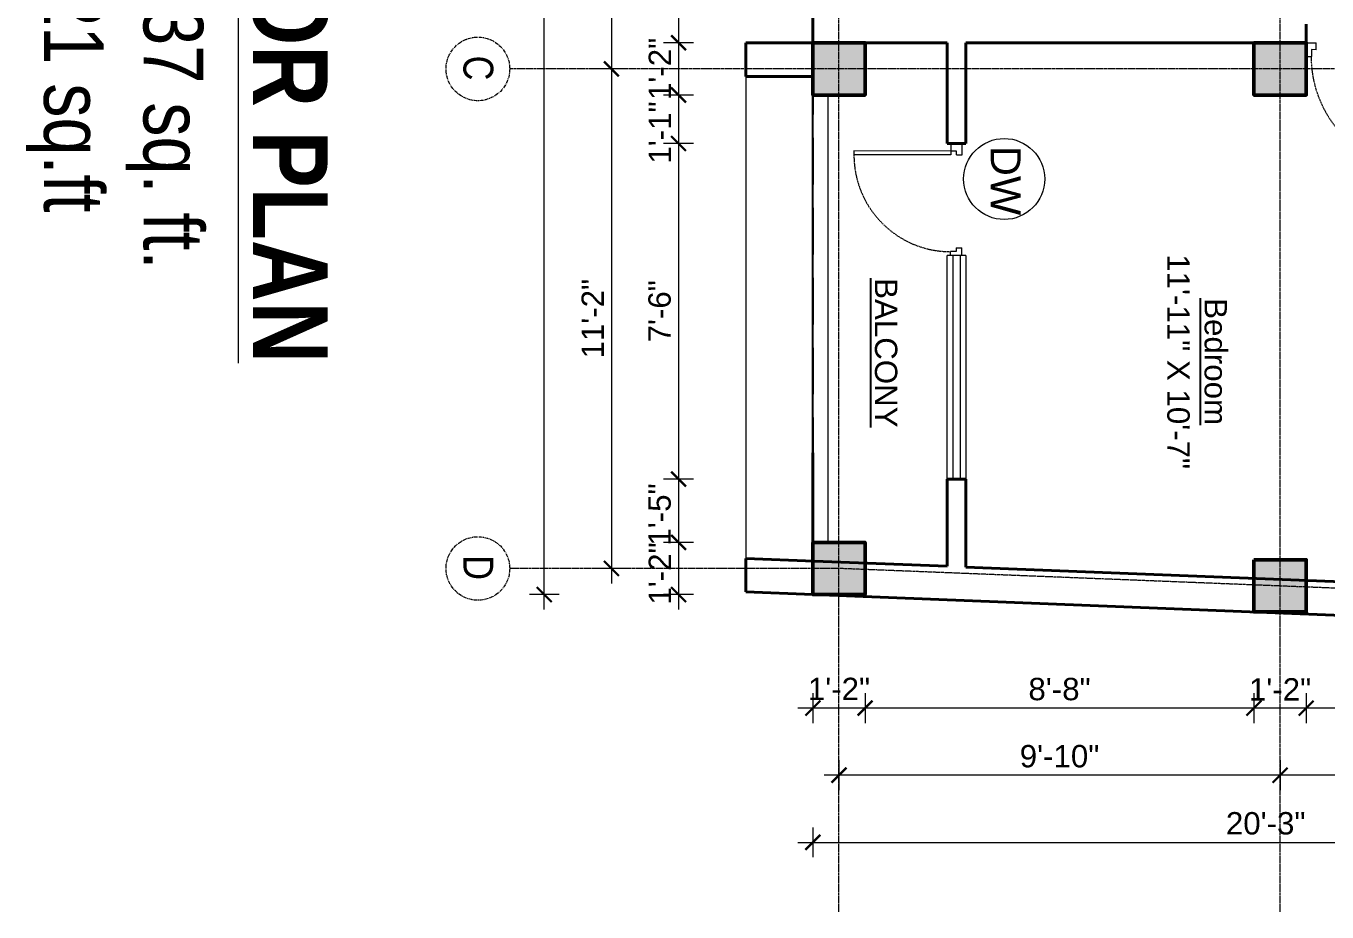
# Model space of a CAD drawing. Header units: inches. Extents: x 136316 to 155547, y -21384 to -17606.
# Drawn here: x 152921.7 to 153270.4, y -19344.8 to -19107.2 of the extents above; entities that cross this region are included whole.
import ezdxf

# ---------------------------------------------------------------- set-up
doc = ezdxf.new("R2010")
doc.units = ezdxf.units.IN
doc.header["$LTSCALE"] = 0.5
doc.header["$MEASUREMENT"] = 0
doc.header["$PDMODE"] = 66
doc.linetypes.add('CENTER', pattern=[2, 1.25, -0.25, 0.25, -0.25])
doc.linetypes.add('HIDDEN', pattern=[0.375, 0.25, -0.125])
for name, color, linetype, lineweight in [('Annotate-Lite.w', 177, 'Continuous', 9), ('Annotations-Bold.w', 177, 'Continuous', 13), ('C-COLUMN', 1, 'Continuous', 50), ('DIM', 4, 'Continuous', 5), ('DIM 1-100', 4, 'Continuous', 13), ('Door-Window.w', 4, 'Continuous', 15), ('PARAPET', 50, 'Continuous', 13), ('TEXT', 220, 'Continuous', 9), ('Text-100.w', 254, 'Continuous', 9), ('Toilet', 7, 'Continuous', 25), ('wall', 1, 'Continuous', 40)]:
    doc.layers.add(name, color=color, linetype=linetype, lineweight=lineweight)
doc.styles.add('ARAIL', font='ARIALN.TTF')
doc.styles.add('arial', font='arial.ttf')
doc.styles.add('arial.', font='arial.ttf')
doc.styles.add('gaurav', font='arial.ttf')
doc.styles.get("Standard").update_dxf_attribs({"font": 'arial.ttf'})
doc.dimstyles.new('1 by 96', dxfattribs={"dimtxt": 6, "dimasz": 4, "dimexe": 4, "dimexo": 4, "dimgap": 2, "dimtad": 1, "dimdec": 0, "dimzin": 0, "dimdsep": 46, "dimlunit": 4, "dimtxsty": 'Standard', "dimblk": 'ARCHTICK', "dimcen": 0, "dimdle": 4, "dimadec": 0, "dimazin": 0, "dimtfac": 1, "dimtdec": 0, "dimtix": 1, "dimtofl": 0, "dimtmove": 1, "dimatfit": 3, "dimldrblk": 'ARCHTICK', "dimfxl": 4, "dimfxlon": 1, "dimtolj": 1, "dimtzin": 0, "dimlwd": -1, "dimlwe": -1, "dimarcsym": 0})

# ---------------------------------------------------------------- blocks, each defined once
blk = doc.blocks.new('3-0')
at = {"ltscale": 3}
for p, q in [((11063.05, 10097.68), (11065.97, 10099.9)), ((11063.05, 10097.68), (11064.53, 10095.73)), ((11065.25, 10097.81), (11066.71, 10098.92)), ((11065.99, 10096.84), (11065.25, 10097.81)), ((11065.97, 10099.9), (11066.71, 10098.92)), ((11065.99, 10096.84), (11064.53, 10095.73)), ((11085.5, 10074.13), (11110.32, 10092.96)), ((11086.24, 10073.15), (11111.05, 10091.97)), ((11111.05, 10091.97), (11110.32, 10092.96)), ((11084.04, 10073.02), (11082.57, 10071.91)), ((11084.04, 10073.02), (11084.78, 10072.04)), ((11084.78, 10072.04), (11086.24, 10073.15)), ((11086.24, 10073.15), (11085.5, 10074.13)), ((11087.72, 10071.2), (11086.24, 10073.15)), ((11082.57, 10071.91), (11084.79, 10068.98)), ((11084.79, 10068.98), (11087.72, 10071.2))]:
    blk.add_line(p, q, dxfattribs=at)
at = {"layer": 'Door-Window.w', "color": 9, "linetype": 'HIDDEN', "lineweight": 18}
blk.add_arc((11085.5, 10074.13), 31.16, 37.1906, 127.1465, dxfattribs=at)
blk = doc.blocks.new('_ArchTick')
at = {"color": 0, "linetype": 'ByBlock', "const_width": 0.15}
blk.add_lwpolyline([(-0.5, -0.5), (0.5, 0.5)], dxfattribs=at)
blk = doc.blocks.new('*D595')
at = {"layer": 'Defpoints', "color": 0, "transparency": 16777216}
for p in [(153264.87, -19264.33), (153361.47, -19268.77), (153264.87, -19290.11)]:
    blk.add_point(p, dxfattribs=at)
at = {"layer": 'DIM 1-100', "color": 0, "transparency": 16777216}
for p, q in [((153264.87, -19286.11), (153264.87, -19294.11)), ((153361.47, -19286.11), (153361.47, -19294.11)), ((153365.47, -19290.11), (153260.87, -19290.11))]:
    blk.add_line(p, q, dxfattribs=at)
at = {"layer": 'DIM 1-100', "color": 0, "transparency": 16777216, "xscale": 4, "yscale": 4, "zscale": 4, "rotation": 180}
blk.add_blockref('_ArchTick', (153264.87, -19290.11), dxfattribs=at)
at = {"layer": 'DIM 1-100', "color": 0, "transparency": 16777216, "xscale": 4, "yscale": 4, "zscale": 4}
blk.add_blockref('_ArchTick', (153361.47, -19290.11), dxfattribs=at)
at = {"layer": 'DIM 1-100', "color": 0, "transparency": 16777216, "insert": (153313.17, -19285.04), "char_height": 6, "attachment_point": 5}
blk.add_mtext('\\A1;8\'-1"', dxfattribs=at)
blk = doc.blocks.new('*D596')
at = {"layer": 'Defpoints', "color": 0, "transparency": 16777216}
for p in [(153250.87, -19264.33), (153264.87, -19264.33), (153250.87, -19290.11)]:
    blk.add_point(p, dxfattribs=at)
at = {"layer": 'DIM 1-100', "color": 0, "transparency": 16777216}
for p, q in [((153250.87, -19286.11), (153250.87, -19294.11)), ((153264.87, -19286.11), (153264.87, -19294.11)), ((153268.87, -19290.11), (153246.87, -19290.11))]:
    blk.add_line(p, q, dxfattribs=at)
at = {"layer": 'DIM 1-100', "color": 0, "transparency": 16777216, "xscale": 4, "yscale": 4, "zscale": 4, "rotation": 180}
blk.add_blockref('_ArchTick', (153250.87, -19290.11), dxfattribs=at)
at = {"layer": 'DIM 1-100', "color": 0, "transparency": 16777216, "xscale": 4, "yscale": 4, "zscale": 4}
blk.add_blockref('_ArchTick', (153264.87, -19290.11), dxfattribs=at)
at = {"layer": 'DIM 1-100', "color": 0, "transparency": 16777216, "insert": (153257.87, -19285.09), "char_height": 6, "attachment_point": 5}
blk.add_mtext('\\A1;1\'-2"', dxfattribs=at)
blk = doc.blocks.new('*D597')
at = {"layer": 'Defpoints', "color": 0, "transparency": 16777216}
for p in [(153146.64, -19259.67), (153250.87, -19264.33), (153146.64, -19290.11)]:
    blk.add_point(p, dxfattribs=at)
at = {"layer": 'DIM 1-100', "color": 0, "transparency": 16777216}
for p, q in [((153146.64, -19286.11), (153146.64, -19294.11)), ((153250.87, -19286.11), (153250.87, -19294.11)), ((153254.87, -19290.11), (153142.64, -19290.11))]:
    blk.add_line(p, q, dxfattribs=at)
at = {"layer": 'DIM 1-100', "color": 0, "transparency": 16777216, "xscale": 4, "yscale": 4, "zscale": 4, "rotation": 180}
blk.add_blockref('_ArchTick', (153146.64, -19290.11), dxfattribs=at)
at = {"layer": 'DIM 1-100', "color": 0, "transparency": 16777216, "xscale": 4, "yscale": 4, "zscale": 4}
blk.add_blockref('_ArchTick', (153250.87, -19290.11), dxfattribs=at)
at = {"layer": 'DIM 1-100', "color": 0, "transparency": 16777216, "insert": (153198.76, -19285.04), "char_height": 6, "attachment_point": 5}
blk.add_mtext('\\A1;8\'-8"', dxfattribs=at)
blk = doc.blocks.new('*D598')
at = {"layer": 'Defpoints', "color": 0, "transparency": 16777216}
for p in [(153132.64, -19259.67), (153146.64, -19259.67), (153132.64, -19290.11)]:
    blk.add_point(p, dxfattribs=at)
at = {"layer": 'DIM 1-100', "color": 0, "transparency": 16777216}
for p, q in [((153132.64, -19286.11), (153132.64, -19294.11)), ((153146.64, -19286.11), (153146.64, -19294.11)), ((153150.64, -19290.11), (153128.64, -19290.11))]:
    blk.add_line(p, q, dxfattribs=at)
at = {"layer": 'DIM 1-100', "color": 0, "transparency": 16777216, "xscale": 4, "yscale": 4, "zscale": 4, "rotation": 180}
blk.add_blockref('_ArchTick', (153132.64, -19290.11), dxfattribs=at)
at = {"layer": 'DIM 1-100', "color": 0, "transparency": 16777216, "xscale": 4, "yscale": 4, "zscale": 4}
blk.add_blockref('_ArchTick', (153146.64, -19290.11), dxfattribs=at)
at = {"layer": 'DIM 1-100', "color": 0, "transparency": 16777216, "insert": (153139.64, -19284.97), "char_height": 6, "attachment_point": 5}
blk.add_mtext('\\A1;1\'-2"', dxfattribs=at)
blk = doc.blocks.new('*D599')
at = {"layer": 'Defpoints', "color": 0, "transparency": 16777216}
for p in [(153257.87, -19264.6), (153368.47, -19268.77), (153257.87, -19308.11)]:
    blk.add_point(p, dxfattribs=at)
at = {"layer": 'DIM 1-100', "color": 0, "transparency": 16777216}
for p, q in [((153257.87, -19304.11), (153257.87, -19312.11)), ((153368.47, -19304.11), (153368.47, -19312.11)), ((153372.47, -19308.11), (153253.87, -19308.11))]:
    blk.add_line(p, q, dxfattribs=at)
at = {"layer": 'DIM 1-100', "color": 0, "transparency": 16777216, "xscale": 4, "yscale": 4, "zscale": 4, "rotation": 180}
blk.add_blockref('_ArchTick', (153257.87, -19308.11), dxfattribs=at)
at = {"layer": 'DIM 1-100', "color": 0, "transparency": 16777216, "xscale": 4, "yscale": 4, "zscale": 4}
blk.add_blockref('_ArchTick', (153368.47, -19308.11), dxfattribs=at)
at = {"layer": 'DIM 1-100', "color": 0, "transparency": 16777216, "insert": (153313.17, -19303.04), "char_height": 6, "attachment_point": 5}
blk.add_mtext('\\A1;9\'-3"', dxfattribs=at)
blk = doc.blocks.new('*D600')
at = {"layer": 'Defpoints', "color": 0, "transparency": 16777216}
for p in [(153139.64, -19259.94), (153257.87, -19264.6), (153139.64, -19308.11)]:
    blk.add_point(p, dxfattribs=at)
at = {"layer": 'DIM 1-100', "color": 0, "transparency": 16777216}
for p, q in [((153139.64, -19304.11), (153139.64, -19312.11)), ((153257.87, -19304.11), (153257.87, -19312.11)), ((153261.87, -19308.11), (153135.64, -19308.11))]:
    blk.add_line(p, q, dxfattribs=at)
at = {"layer": 'DIM 1-100', "color": 0, "transparency": 16777216, "xscale": 4, "yscale": 4, "zscale": 4, "rotation": 180}
blk.add_blockref('_ArchTick', (153139.64, -19308.11), dxfattribs=at)
at = {"layer": 'DIM 1-100', "color": 0, "transparency": 16777216, "xscale": 4, "yscale": 4, "zscale": 4}
blk.add_blockref('_ArchTick', (153257.87, -19308.11), dxfattribs=at)
at = {"layer": 'DIM 1-100', "color": 0, "transparency": 16777216, "insert": (153198.76, -19303.04), "char_height": 6, "attachment_point": 5}
blk.add_mtext('\\A1;9\'-10"', dxfattribs=at)
blk = doc.blocks.new('*D601')
at = {"layer": 'Defpoints', "color": 0, "transparency": 16777216}
for p in [(153132.64, -19259.67), (153375.4, -19269.24), (153375.4, -19326.11)]:
    blk.add_point(p, dxfattribs=at)
at = {"layer": 'DIM 1-100', "color": 0, "transparency": 16777216}
for p, q in [((153132.64, -19322.11), (153132.64, -19330.11)), ((153375.4, -19322.11), (153375.4, -19330.11)), ((153128.64, -19326.11), (153379.4, -19326.11))]:
    blk.add_line(p, q, dxfattribs=at)
at = {"layer": 'DIM 1-100', "color": 0, "transparency": 16777216, "xscale": 4, "yscale": 4, "zscale": 4, "rotation": 180}
blk.add_blockref('_ArchTick', (153132.64, -19326.11), dxfattribs=at)
at = {"layer": 'DIM 1-100', "color": 0, "transparency": 16777216, "xscale": 4, "yscale": 4, "zscale": 4}
blk.add_blockref('_ArchTick', (153375.4, -19326.11), dxfattribs=at)
at = {"layer": 'DIM 1-100', "color": 0, "transparency": 16777216, "insert": (153254.02, -19321.04), "char_height": 6, "attachment_point": 5}
blk.add_mtext('\\A1;20\'-3"', dxfattribs=at)
blk = doc.blocks.new('*D677')
at = {"layer": 'Defpoints', "color": 0, "transparency": 16777216}
for p in [(153132.64, -19062.21), (153096.64, -19111.71), (153132.64, -19111.71)]:
    blk.add_point(p, dxfattribs=at)
at = {"layer": 'DIM 1-100', "color": 0, "transparency": 16777216}
for p, q in [((153096.64, -19058.21), (153096.64, -19115.71)), ((153100.64, -19062.21), (153092.64, -19062.21)), ((153100.64, -19111.71), (153092.64, -19111.71))]:
    blk.add_line(p, q, dxfattribs=at)
at = {"layer": 'DIM 1-100', "color": 0, "transparency": 16777216, "xscale": 4, "yscale": 4, "zscale": 4}
for p, rotation in [((153096.64, -19062.21), 90), ((153096.64, -19111.71), 270)]:
    blk.add_blockref('_ArchTick', p, dxfattribs=dict(at, rotation=rotation))
at = {"layer": 'DIM 1-100', "color": 0, "transparency": 16777216, "insert": (153091.63, -19086.96), "char_height": 6, "attachment_point": 5, "rotation": 90}
blk.add_mtext('\\A1;4\'-2"', dxfattribs=at)
blk = doc.blocks.new('*D678')
at = {"layer": 'Defpoints', "color": 0, "transparency": 16777216}
for p in [(153132.64, -19111.71), (153096.64, -19125.71), (153132.64, -19125.71)]:
    blk.add_point(p, dxfattribs=at)
at = {"layer": 'DIM 1-100', "color": 0, "transparency": 16777216}
for p, q in [((153096.64, -19107.71), (153096.64, -19129.71)), ((153100.64, -19111.71), (153092.64, -19111.71)), ((153100.64, -19125.71), (153092.64, -19125.71))]:
    blk.add_line(p, q, dxfattribs=at)
at = {"layer": 'DIM 1-100', "color": 0, "transparency": 16777216, "xscale": 4, "yscale": 4, "zscale": 4}
for p, rotation in [((153096.64, -19111.71), 90), ((153096.64, -19125.71), 270)]:
    blk.add_blockref('_ArchTick', p, dxfattribs=dict(at, rotation=rotation))
at = {"layer": 'DIM 1-100', "color": 0, "transparency": 16777216, "insert": (153091.63, -19118.71), "char_height": 6, "attachment_point": 5, "rotation": 90}
blk.add_mtext('\\A1;1\'-2"', dxfattribs=at)
blk = doc.blocks.new('*D679')
at = {"layer": 'Defpoints', "color": 0, "transparency": 16777216}
for p in [(153132.64, -19125.71), (153096.64, -19138.71), (153168.64, -19138.71)]:
    blk.add_point(p, dxfattribs=at)
at = {"layer": 'DIM 1-100', "color": 0, "transparency": 16777216}
for p, q in [((153096.64, -19121.71), (153096.64, -19142.71)), ((153100.64, -19125.71), (153092.64, -19125.71)), ((153100.64, -19138.71), (153092.64, -19138.71))]:
    blk.add_line(p, q, dxfattribs=at)
at = {"layer": 'DIM 1-100', "color": 0, "transparency": 16777216, "xscale": 4, "yscale": 4, "zscale": 4}
for p, rotation in [((153096.64, -19125.71), 90), ((153096.64, -19138.71), 270)]:
    blk.add_blockref('_ArchTick', p, dxfattribs=dict(at, rotation=rotation))
at = {"layer": 'DIM 1-100', "color": 0, "transparency": 16777216, "insert": (153091.63, -19135.76), "char_height": 6, "attachment_point": 5, "rotation": 90}
blk.add_mtext('\\A1;1\'-1"', dxfattribs=at)
blk = doc.blocks.new('*D705')
at = {"layer": 'Defpoints', "color": 0, "transparency": 16777216}
for p in [(153168.64, -19138.71), (153096.64, -19228.71), (153168.64, -19228.71)]:
    blk.add_point(p, dxfattribs=at)
at = {"layer": 'DIM 1-100', "color": 0, "transparency": 16777216}
for p, q in [((153096.64, -19134.71), (153096.64, -19232.71)), ((153100.64, -19138.71), (153092.64, -19138.71)), ((153100.64, -19228.71), (153092.64, -19228.71))]:
    blk.add_line(p, q, dxfattribs=at)
at = {"layer": 'DIM 1-100', "color": 0, "transparency": 16777216, "xscale": 4, "yscale": 4, "zscale": 4}
for p, rotation in [((153096.64, -19138.71), 90), ((153096.64, -19228.71), 270)]:
    blk.add_blockref('_ArchTick', p, dxfattribs=dict(at, rotation=rotation))
at = {"layer": 'DIM 1-100', "color": 0, "transparency": 16777216, "insert": (153091.58, -19183.71), "char_height": 6, "attachment_point": 5, "rotation": 90}
blk.add_mtext('\\A1;7\'-6"', dxfattribs=at)
blk = doc.blocks.new('*D706')
at = {"layer": 'Defpoints', "color": 0, "transparency": 16777216}
for p in [(153168.64, -19228.71), (153096.64, -19245.67), (153132.64, -19245.67)]:
    blk.add_point(p, dxfattribs=at)
at = {"layer": 'DIM 1-100', "color": 0, "transparency": 16777216}
for p, q in [((153096.64, -19224.71), (153096.64, -19249.67)), ((153100.64, -19228.71), (153092.64, -19228.71)), ((153100.64, -19245.67), (153092.64, -19245.67))]:
    blk.add_line(p, q, dxfattribs=at)
at = {"layer": 'DIM 1-100', "color": 0, "transparency": 16777216, "xscale": 4, "yscale": 4, "zscale": 4}
for p, rotation in [((153096.64, -19228.71), 90), ((153096.64, -19245.67), 270)]:
    blk.add_blockref('_ArchTick', p, dxfattribs=dict(at, rotation=rotation))
at = {"layer": 'DIM 1-100', "color": 0, "transparency": 16777216, "insert": (153091.58, -19238.19), "char_height": 6, "attachment_point": 5, "rotation": 90}
blk.add_mtext('\\A1;1\'-5"', dxfattribs=at)
blk = doc.blocks.new('*D707')
at = {"layer": 'Defpoints', "color": 0, "transparency": 16777216}
for p in [(153132.64, -19245.67), (153096.64, -19259.67), (153132.64, -19259.67)]:
    blk.add_point(p, dxfattribs=at)
at = {"layer": 'DIM 1-100', "color": 0, "transparency": 16777216}
for p, q in [((153096.64, -19241.67), (153096.64, -19263.67)), ((153100.64, -19245.67), (153092.64, -19245.67)), ((153100.64, -19259.67), (153092.64, -19259.67))]:
    blk.add_line(p, q, dxfattribs=at)
at = {"layer": 'DIM 1-100', "color": 0, "transparency": 16777216, "xscale": 4, "yscale": 4, "zscale": 4}
for p, rotation in [((153096.64, -19245.67), 90), ((153096.64, -19259.67), 270)]:
    blk.add_blockref('_ArchTick', p, dxfattribs=dict(at, rotation=rotation))
at = {"layer": 'DIM 1-100', "color": 0, "transparency": 16777216, "insert": (153091.63, -19254.01), "char_height": 6, "attachment_point": 5, "rotation": 90}
blk.add_mtext('\\A1;1\'-2"', dxfattribs=at)
blk = doc.blocks.new('*D710')
at = {"layer": 'Defpoints', "color": 0, "transparency": 16777216}
for p in [(153132.64, -19001.21), (153078.64, -19118.71), (153132.64, -19118.71)]:
    blk.add_point(p, dxfattribs=at)
at = {"layer": 'DIM 1-100', "color": 0, "transparency": 16777216}
for p, q in [((153078.64, -18997.21), (153078.64, -19122.71)), ((153082.64, -19001.21), (153074.64, -19001.21)), ((153082.64, -19118.71), (153074.64, -19118.71))]:
    blk.add_line(p, q, dxfattribs=at)
at = {"layer": 'DIM 1-100', "color": 0, "transparency": 16777216, "xscale": 4, "yscale": 4, "zscale": 4}
for p, rotation in [((153078.64, -19001.21), 90), ((153078.64, -19118.71), 270)]:
    blk.add_blockref('_ArchTick', p, dxfattribs=dict(at, rotation=rotation))
at = {"layer": 'DIM 1-100', "color": 0, "transparency": 16777216, "insert": (153073.58, -19059.96), "char_height": 6, "attachment_point": 5, "rotation": 90}
blk.add_mtext('\\A1;9\'-10"', dxfattribs=at)
blk = doc.blocks.new('*D711')
at = {"layer": 'Defpoints', "color": 0, "transparency": 16777216}
for p in [(153132.64, -19118.71), (153078.64, -19252.67), (153132.64, -19252.67)]:
    blk.add_point(p, dxfattribs=at)
at = {"layer": 'DIM 1-100', "color": 0, "transparency": 16777216}
for p, q in [((153078.64, -19114.71), (153078.64, -19256.67)), ((153082.64, -19118.71), (153074.64, -19118.71)), ((153082.64, -19252.67), (153074.64, -19252.67))]:
    blk.add_line(p, q, dxfattribs=at)
at = {"layer": 'DIM 1-100', "color": 0, "transparency": 16777216, "xscale": 4, "yscale": 4, "zscale": 4}
for p, rotation in [((153078.64, -19118.71), 90), ((153078.64, -19252.67), 270)]:
    blk.add_blockref('_ArchTick', p, dxfattribs=dict(at, rotation=rotation))
at = {"layer": 'DIM 1-100', "color": 0, "transparency": 16777216, "insert": (153073.63, -19185.69), "char_height": 6, "attachment_point": 5, "rotation": 90}
blk.add_mtext('\\A1;11\'-2"', dxfattribs=at)
blk = doc.blocks.new('*D636')
at = {"layer": 'Defpoints', "color": 0, "transparency": 16777216}
for p in [(153060.64, -18867.56), (153132.64, -18867.56), (153132.64, -19259.67)]:
    blk.add_point(p, dxfattribs=at)
at = {"layer": 'DIM 1-100', "color": 0, "transparency": 16777216}
for p, q in [((153060.64, -19263.67), (153060.64, -18863.56)), ((153064.64, -18867.56), (153056.64, -18867.56)), ((153064.64, -19259.67), (153056.64, -19259.67))]:
    blk.add_line(p, q, dxfattribs=at)
at = {"layer": 'DIM 1-100', "color": 0, "transparency": 16777216, "xscale": 4, "yscale": 4, "zscale": 4}
for p, rotation in [((153060.64, -18867.56), 90), ((153060.64, -19259.67), 270)]:
    blk.add_blockref('_ArchTick', p, dxfattribs=dict(at, rotation=rotation))
at = {"layer": 'DIM 1-100', "color": 0, "transparency": 16777216, "insert": (153055.57, -19063.61), "char_height": 6, "attachment_point": 5, "rotation": 90}
blk.add_mtext('\\A1;32\'-8"', dxfattribs=at)

msp = doc.modelspace()

# ---------------------------------------------------------------- hatches: boundary and pattern name
at = {"layer": 'C-COLUMN'}
h = msp.add_hatch(color=256, dxfattribs=at)
h.dxf.hatch_style = 1
h.paths.add_polyline_path([(153146.64, -19125.71), (153146.64, -19111.71), (153132.64, -19111.71), (153132.64, -19125.71)])
h = msp.add_hatch(color=256, dxfattribs=at)
h.dxf.hatch_style = 1
h.paths.add_polyline_path([(153264.87, -19125.71), (153264.87, -19111.71), (153250.87, -19111.71), (153250.87, -19125.71)])
h = msp.add_hatch(color=256, dxfattribs=at)
h.dxf.hatch_style = 1
h.paths.add_polyline_path([(153146.64, -19259.67), (153146.64, -19245.67), (153132.64, -19245.67), (153132.64, -19259.67)])
h = msp.add_hatch(color=256, dxfattribs=at)
h.dxf.hatch_style = 1
h.paths.add_polyline_path([(153264.87, -19264.33), (153264.87, -19250.33), (153250.87, -19250.33), (153250.87, -19264.33)])

# ---------------------------------------------------------------- linework, layer by layer
at = {"layer": 'Annotate-Lite.w', "ltscale": 0.005}
msp.add_circle((153183.92, -19148.23), 10.86, dxfattribs=at)
at = {"layer": 'Annotations-Bold.w', "linetype": 'CENTER', "ltscale": 0.3}
for p, q in [((153139.64, -19344.78), (153139.64, -18784.56)), ((153257.87, -19344.78), (153257.87, -18784.56)), ((153498.12, -19118.71), (153051.37, -19118.71))]:
    msp.add_line(p, q, dxfattribs=at)
msp.add_lwpolyline([(153498.12, -19261.77), (153368.47, -19261.77), (153139.64, -19252.67), (153051.37, -19252.67)], dxfattribs=at)
at = {"layer": 'Annotations-Bold.w', "linetype": 'CENTER', "ltscale": 1.5}
for centre in [(153042.84, -19118.71), (153042.84, -19252.67)]:
    msp.add_circle(centre, 8.53, dxfattribs=at)
at = {"layer": 'C-COLUMN'}
for points in [[(153132.64, -19111.71), (153132.64, -19125.71), (153146.64, -19125.71), (153146.64, -19111.71)], [(153250.87, -19111.71), (153250.87, -19125.71), (153264.87, -19125.71), (153264.87, -19111.71)], [(153132.64, -19245.67), (153132.64, -19259.67), (153146.64, -19259.67), (153146.64, -19245.67)], [(153250.87, -19250.33), (153250.87, -19264.33), (153264.87, -19264.33), (153264.87, -19250.33)]]:
    msp.add_lwpolyline(points, close=True, dxfattribs=at)
at = {"layer": 'Defpoints'}
msp.add_lwpolyline([(153375.4, -19269.24), (153132.64, -19259.67), (153132.64, -18867.56), (153436.04, -18867.67), (153375.4, -19269.24)], dxfattribs=at)
at = {"layer": 'DIM'}
for p, q in [((153168.64, -19228.71), (153168.64, -19168.71)), ((153173.64, -19168.71), (153168.64, -19168.71)), ((153170.14, -19168.71), (153170.14, -19228.71)), ((153172.14, -19168.71), (153172.14, -19228.71)), ((153173.64, -19168.71), (153173.64, -19228.71))]:
    msp.add_line(p, q, dxfattribs=at)
at = {"layer": 'PARAPET', "ltscale": 100}
for p, q in [((153114.64, -19120.71), (153114.64, -19249.95)), ((153132.64, -19125.71), (153132.64, -19259.67)), ((153136.64, -19125.71), (153136.64, -19245.67)), ((153132.64, -19259.67), (153114.64, -19258.96))]:
    msp.add_line(p, q, dxfattribs=at)
at = {"layer": 'Toilet', "linetype": 'HIDDEN', "ltscale": 100}
msp.add_line((153132.64, -19062.21), (153132.64, -19259.67), dxfattribs=at)
at = {"layer": 'Toilet'}
msp.add_line((153132.64, -19259.67), (153375.4, -19269.24), dxfattribs=at)
at = {"layer": 'wall'}
for p, q in [((153132.64, -19062.21), (153132.64, -19111.71)), ((153264.87, -19111.71), (153264.87, -19106.71)), ((153132.64, -19111.71), (153114.64, -19111.71)), ((153114.64, -19111.71), (153114.64, -19120.71)), ((153141.64, -19111.71), (153168.64, -19111.71)), ((153168.64, -19138.71), (153168.64, -19111.71)), ((153173.64, -19111.71), (153259.87, -19111.71)), ((153173.64, -19138.71), (153173.64, -19111.71)), ((153132.64, -19120.71), (153114.64, -19120.71)), ((153173.64, -19138.71), (153168.64, -19138.71)), ((153173.64, -19138.71), (153168.64, -19138.71)), ((153132.64, -19221.69), (153132.64, -19259.67)), ((153168.64, -19228.71), (153173.64, -19228.71)), ((153168.64, -19228.71), (153168.64, -19252.08)), ((153173.64, -19228.71), (153173.64, -19252.28)), ((153132.99, -19250.67), (153114.64, -19249.95)), ((153114.64, -19249.95), (153114.64, -19258.96)), ((153132.99, -19250.67), (153168.64, -19252.08)), ((153173.64, -19252.28), (153300.87, -19257.29)), ((153132.64, -19259.67), (153114.64, -19258.96)), ((153132.64, -19259.67), (153375.4, -19269.24))]:
    msp.add_line(p, q, dxfattribs=at)

# ---------------------------------------------------------------- block references
at = {"layer": 'Door-Window.w', "linetype": 'ByBlock'}
for p, xscale, yscale, zscale, rotation in [((154612.3, -4300.26), -0.9929335375360638, 0.9929335375360642, 0.9929335375360642, 127.190858839614), ((165602.23, -18054.8), 0.8331589850765497, 0.8331589850765497, 0.8331589850765497, 142.7330628613127)]:
    msp.add_blockref('3-0', p, dxfattribs=dict(at, xscale=xscale, yscale=yscale, zscale=zscale, rotation=rotation))

# ---------------------------------------------------------------- texts
at = {"layer": 'Annotate-Lite.w', "ltscale": 0.005, "insert": (153188.32, -19139.34), "char_height": 8, "attachment_point": 1, "rotation": 270, "style": 'gaurav'}
msp.add_mtext_dynamic_manual_height_columns('DW', width=8, gutter_width=100, heights=[0], dxfattribs=at)
at = {"layer": 'Annotations-Bold.w', "linetype": 'CENTER', "ltscale": 1.5, "char_height": 8, "attachment_point": 1, "rotation": 270, "style": 'ARAIL'}
for s, insert in [('C', (153046.97, -19115.17)), ('D', (153046.97, -19249.13))]:
    msp.add_mtext_dynamic_manual_height_columns(s, width=6.5393, gutter_width=100, heights=[0], dxfattribs=dict(at, insert=insert))
at = {"layer": 'TEXT', "lineweight": -2, "char_height": 6, "width": 127.5059, "attachment_point": 5, "rotation": 270, "style": 'arial.'}
for s, insert in [('{\\LBedroom\\P}11\'-11" X 10\'-7"', (153235.6, -19197.21)), ('{\\LBALCONY}', (153152.23, -19194.85))]:
    msp.add_mtext(s, dxfattribs=dict(at, insert=insert))
at = {"layer": 'Text-100.w', "insert": (153002.56, -19086.91), "char_height": 20, "width": 569.1024, "attachment_point": 2, "rotation": 270, "style": 'arial'}
msp.add_mtext('\\A1;{\\fArial Narrow|b1|i0|c0|p34;\\LFIRST FLOOR PLAN\\P\\fArial Narrow|b0|i0|c0|p34;\\H0.8x;\\lAREA : 721.37 sq. ft.\\PVOID: 32.21 sq.ft}', dxfattribs=at)

# ---------------------------------------------------------------- dimensions: what is measured, and where the dimension line sits
at = {"layer": 'DIM 1-100'}
for base, p1, p2, picture, middle in [((153060.64, -18867.56), (153132.64, -19259.67), (153132.64, -18867.56), '*D636', (153055.57, -19063.61)), ((153078.63988395, -19118.70826702), (153132.63988395, -19001.20826702), (153132.63988395, -19118.70826702), '*D710', (153073.57644602, -19059.95826702)), ((153096.63988395, -19111.70826702), (153132.63988395, -19062.20826702), (153132.63988395, -19111.70826702), '*D677', (153091.62760564, -19086.95826702)), ((153078.64, -19252.67), (153132.64, -19118.71), (153132.64, -19252.67), '*D711', (153073.63, -19185.69)), ((153096.64, -19228.71), (153168.64, -19138.71), (153168.64, -19228.71), '*D705', (153091.58, -19183.71))]:
    dim = msp.add_linear_dim(base=base, p1=p1, p2=p2, angle=270, dimstyle='1 by 96', dxfattribs=at)
    dim.commit()
    dim.dimension.update_dxf_attribs({"geometry": picture, "text_midpoint": middle})
for base, p1, p2, picture, middle in [((153096.64, -19125.71), (153132.64, -19111.71), (153132.64, -19125.71), '*D678', (153096.64, -19118.71)), ((153096.64, -19138.71), (153132.64, -19125.71), (153168.64, -19138.71), '*D679', (153096.64, -19135.76)), ((153096.64, -19245.67), (153168.64, -19228.71), (153132.64, -19245.67), '*D706', (153096.64, -19238.19)), ((153096.64, -19259.67), (153132.64, -19245.67), (153132.64, -19259.67), '*D707', (153096.64, -19254.01))]:
    dim = msp.add_linear_dim(base=base, p1=p1, p2=p2, angle=270, dimstyle='1 by 96', dxfattribs=at)
    dim.commit()
    dim.dimension.update_dxf_attribs({"geometry": picture, "text_midpoint": middle, "dimtype": 160})
for base, p1, p2, picture, middle in [((153132.64, -19290.11), (153146.64, -19259.67), (153132.64, -19259.67), '*D598', (153139.64, -19289.98)), ((153250.87, -19290.11), (153264.87, -19264.33), (153250.87, -19264.33), '*D596', (153257.87, -19290.11))]:
    dim = msp.add_linear_dim(base=base, p1=p1, p2=p2, dimstyle='1 by 96', dxfattribs=at)
    dim.commit()
    dim.dimension.update_dxf_attribs({"geometry": picture, "text_midpoint": middle, "dimtype": 160})
for base, p1, p2, picture, middle in [((153375.4, -19326.11), (153132.64, -19259.67), (153375.4, -19269.24), '*D601', (153254.02, -19321.04)), ((153146.64, -19290.11), (153250.87, -19264.33), (153146.64, -19259.67), '*D597', (153198.76, -19285.04)), ((153139.64, -19308.11), (153257.87, -19264.6), (153139.64, -19259.94), '*D600', (153198.76, -19303.04)), ((153257.87, -19308.11), (153368.47, -19268.77), (153257.87, -19264.6), '*D599', (153313.17, -19303.04)), ((153264.87, -19290.11), (153361.47, -19268.77), (153264.87, -19264.33), '*D595', (153313.17, -19285.04))]:
    dim = msp.add_linear_dim(base=base, p1=p1, p2=p2, dimstyle='1 by 96', dxfattribs=at)
    dim.commit()
    dim.dimension.update_dxf_attribs({"geometry": picture, "text_midpoint": middle})

doc.saveas('drawing.dxf')
